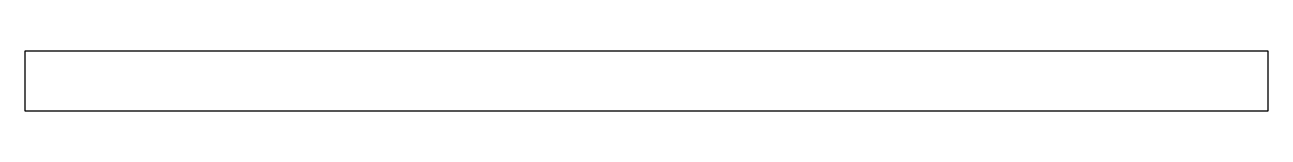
# Model space of a CAD drawing. Header units: metres. Extents: x 0 to 625, y 220 to 250.
import ezdxf

# ---------------------------------------------------------------- set-up
doc = ezdxf.new("R2010")
doc.units = ezdxf.units.M

msp = doc.modelspace()

# ---------------------------------------------------------------- linework, layer by layer
at = {"layer": 'OuterContour', "color": 3, "linetype": 'Continuous'}
msp.add_lwpolyline([(624.998, 250), (0, 250), (0, 220), (624.998, 220)], close=True, dxfattribs=at)

doc.saveas('drawing.dxf')
